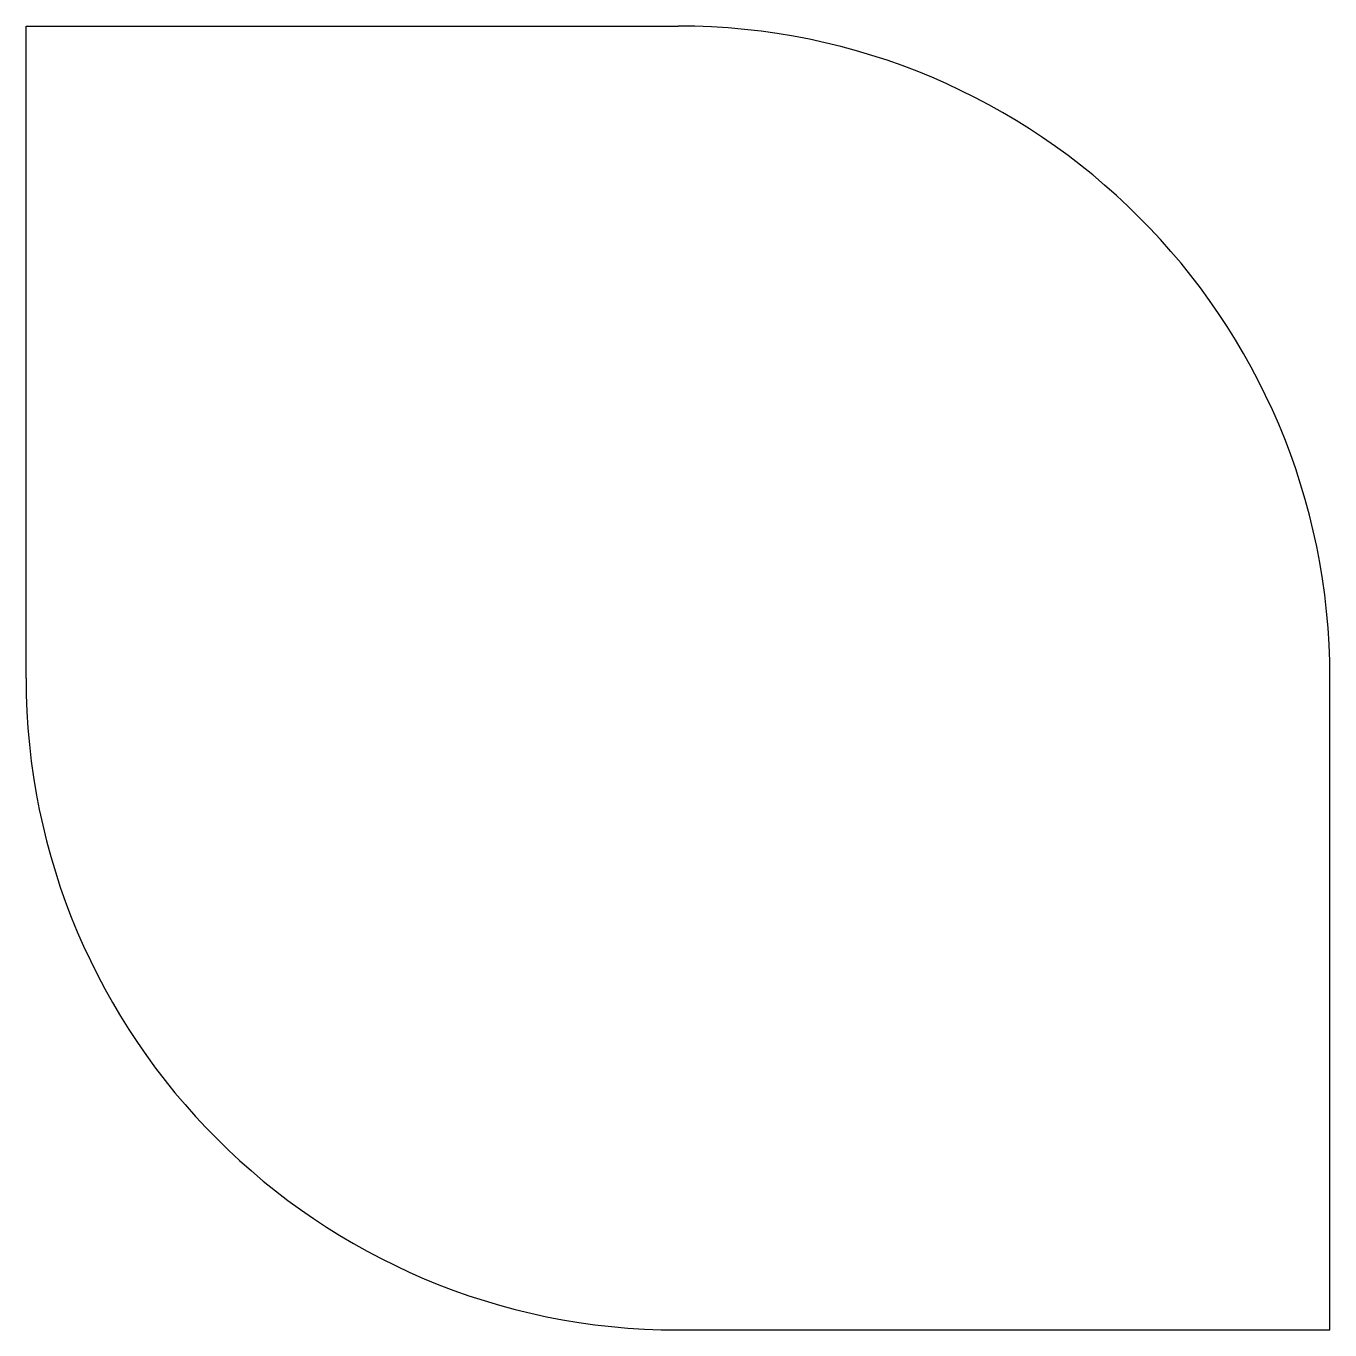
# Model space of a CAD drawing. Header units: millimetres. Extents: x 0 to 50, y 0 to 50.
import ezdxf

# ---------------------------------------------------------------- set-up
doc = ezdxf.new("R2010")
doc.units = ezdxf.units.MM
doc.layers.add('Pad_cs', color=7, linetype='CONTINUOUS')

msp = doc.modelspace()

# ---------------------------------------------------------------- linework, layer by layer
at = {"layer": 'Pad_cs'}
for p, q in [((0, 50, 5), (25, 50, 5)), ((0, 25, 5), (0, 50, 5)), ((50, 0, 5), (50, 25, 5)), ((25, 0, 5), (50, 0, 5))]:
    msp.add_line(p, q, dxfattribs=at)
for start, end in [(0, 90), (-180, -90)]:
    msp.add_arc((25, 25, 5), 25, start, end, dxfattribs=at)

doc.saveas('drawing.dxf')
